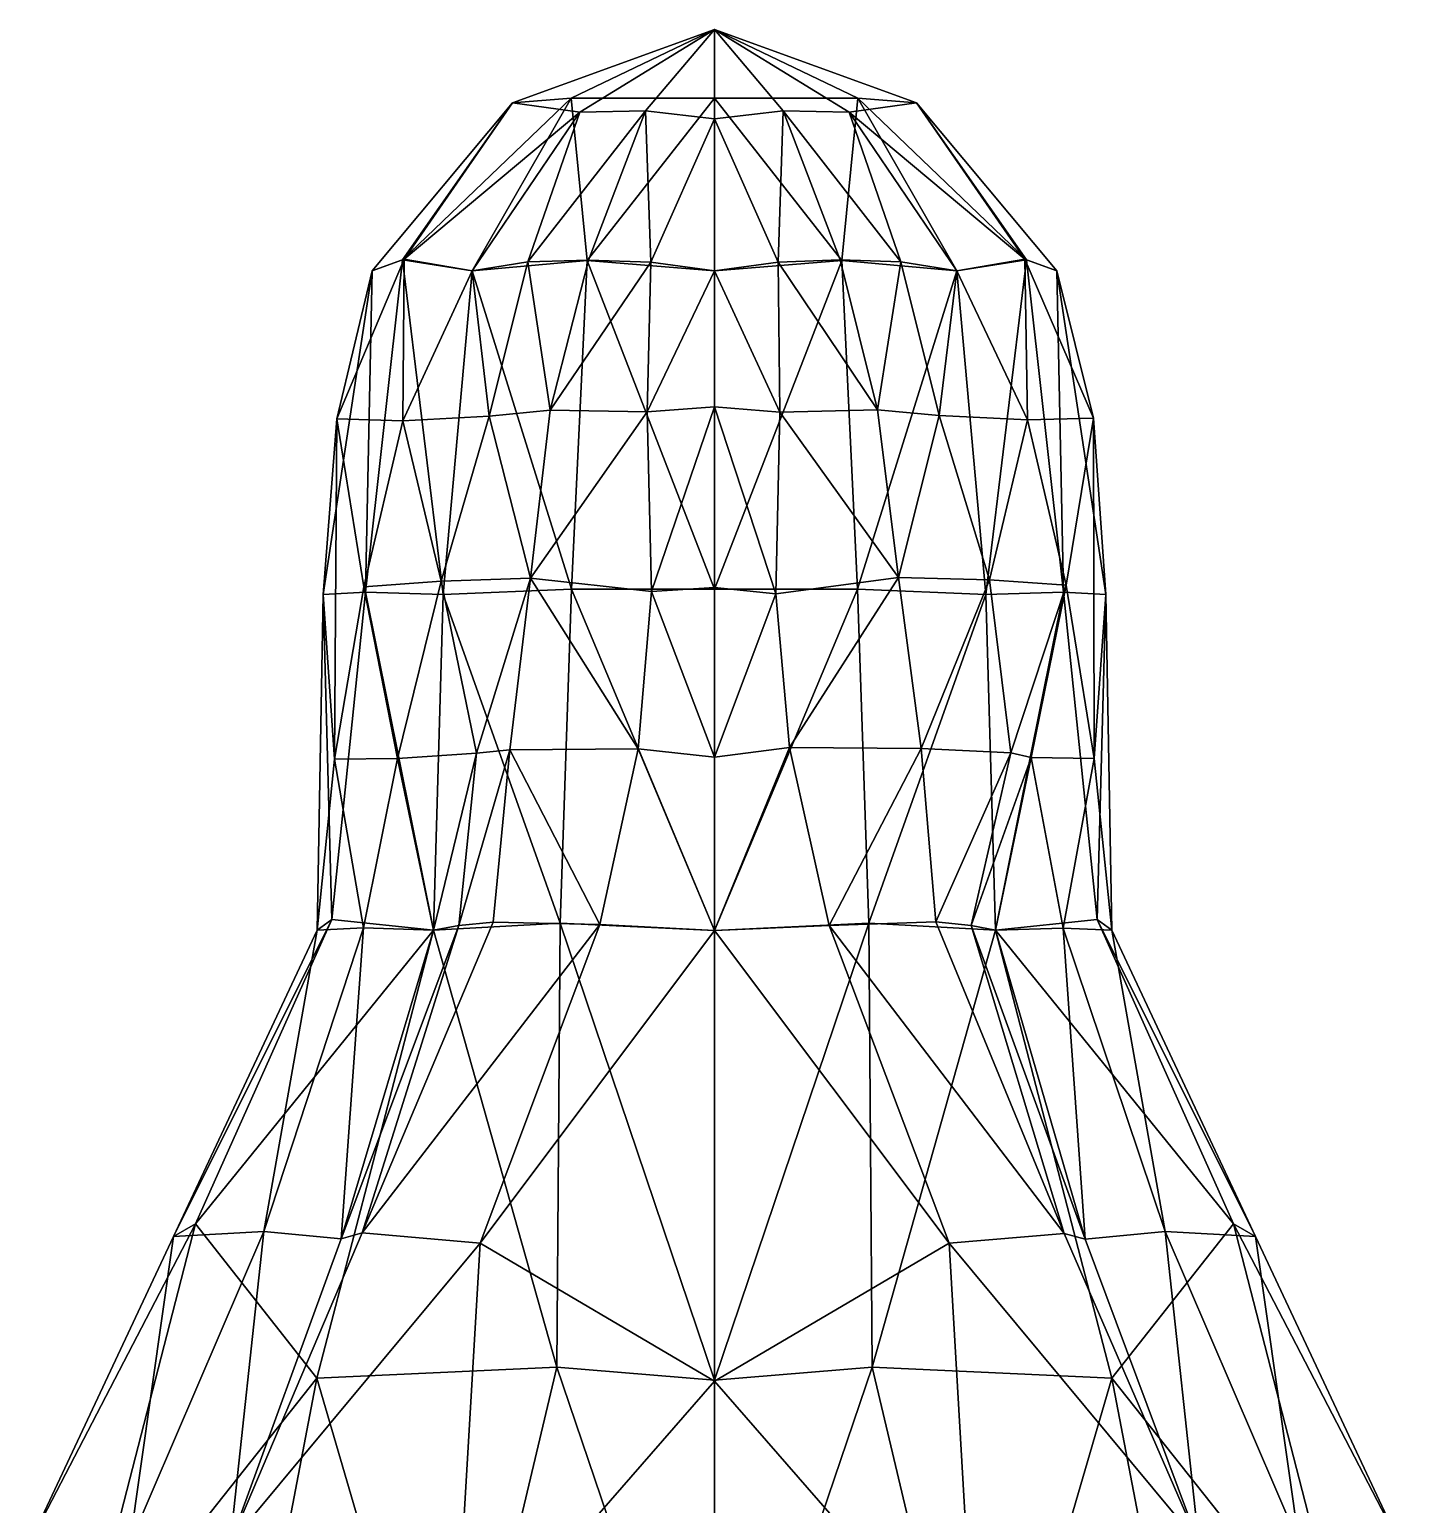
# Model space of a CAD drawing. Extents: x -5 to 5, y -8 to 10.
# Drawn here: x -3.17 to 3.17, y 3.18 to 10 of the extents above; entities that cross this region are included whole.
import ezdxf

# ---------------------------------------------------------------- set-up
doc = ezdxf.new("R2010")
doc.units = 0
doc.layers.add('1', color=2, linetype='CONTINUOUS')

msp = doc.modelspace()

# ---------------------------------------------------------------- linework, layer by layer
at = {"layer": '1', "color": 168}
for points in [[(0, 10), (-0.933965, 9.660412, 0.013808), (-0.622902, 9.617948, 0.664738)], [(0, 10), (-0.662446, 9.682916, -0.681682), (-0.933965, 9.660412, 0.013808)], [(0, 10), (0.000002, 9.682722, -0.948506), (-0.662446, 9.682916, -0.681682)], [(0, 10), (-0.622902, 9.617948, 0.664738), (-0.318231, 9.623781, 0.821204)], [(0, 10), (-0.318231, 9.623781, 0.821204), (0.000006, 9.586197, 0.901244)], [(0, 10), (0.622381, 9.617537, 0.66447), (0.933782, 9.660321, 0.01368)], [(0, 10), (0.000006, 9.586197, 0.901244), (0.31767, 9.623636, 0.820322)], [(0, 10), (0.31767, 9.623636, 0.820322), (0.622381, 9.617537, 0.66447)], [(0, 10), (0.662447, 9.682913, -0.681681), (0.000002, 9.682722, -0.948506)], [(0, 10), (0.933782, 9.660321, 0.01368), (0.662447, 9.682913, -0.681681)], [(-1.583333, 8.883544), (-1.435305, 8.937484, 0.617229), (-0.933965, 9.660412, 0.013808)], [(-1.583333, 8.883544), (-0.933965, 9.660412, 0.013808), (-1.441952, 8.934929, -0.63241)], [(-1.119586, 8.883544, -1.178511), (-1.441952, 8.934929, -0.63241), (-0.662446, 9.682916, -0.681682)], [(-0.662446, 9.682916, -0.681682), (-1.441952, 8.934929, -0.63241), (-0.933965, 9.660412, 0.013808)], [(-0.933965, 9.660412, 0.013808), (-1.435305, 8.937484, 0.617229), (-0.622902, 9.617948, 0.664738)], [(-1.119586, 8.883544, 1.178511), (-0.622902, 9.617948, 0.664738), (-1.435305, 8.937484, 0.617229)], [(-1.119586, 8.883544, -1.178511), (-0.662446, 9.682916, -0.681682), (-0.588671, 8.931641, -1.496828)], [(-1.119586, 8.883544, 1.178511), (-0.862658, 8.92507, 1.348214), (-0.622902, 9.617948, 0.664738)], [(-0.582119, 8.93407, 1.485269), (-0.318231, 9.623781, 0.821204), (-0.862658, 8.92507, 1.348214)], [(-0.622902, 9.617948, 0.664738), (-0.862658, 8.92507, 1.348214), (-0.318231, 9.623781, 0.821204)], [(0.000002, 9.682722, -0.948506), (-0.588671, 8.931641, -1.496828), (-0.662446, 9.682916, -0.681682)], [(0, 8.883544, -1.666667), (-0.588671, 8.931641, -1.496828), (0.000002, 9.682722, -0.948506)], [(-0.582119, 8.93407, 1.485269), (-0.294338, 8.923694, 1.591005), (-0.318231, 9.623781, 0.821204)], [(-0.318231, 9.623781, 0.821204), (-0.294338, 8.923694, 1.591005), (0.000006, 9.586197, 0.901244)], [(0, 8.883544, -1.666667), (0.000002, 9.682722, -0.948506), (0.588671, 8.931641, -1.496828)], [(0.662447, 9.682913, -0.681681), (0.588671, 8.931641, -1.496828), (0.000002, 9.682722, -0.948506)], [(0.000006, 9.586197, 0.901244), (0.293899, 8.923865, 1.590357), (0.31767, 9.623636, 0.820322)], [(0.58127, 8.934456, 1.484086), (0.31767, 9.623636, 0.820322), (0.293899, 8.923865, 1.590357)], [(0.58127, 8.934456, 1.484086), (0.862117, 8.925202, 1.347503), (0.31767, 9.623636, 0.820322)], [(0.31767, 9.623636, 0.820322), (0.862117, 8.925202, 1.347503), (0.622381, 9.617537, 0.66447)], [(1.119586, 8.883544, -1.178511), (0.588671, 8.931641, -1.496828), (0.662447, 9.682913, -0.681681)], [(0.622381, 9.617537, 0.66447), (1.435402, 8.937802, 0.617264), (0.933782, 9.660321, 0.01368)], [(1.119586, 8.883544, 1.178511), (1.435402, 8.937802, 0.617264), (0.622381, 9.617537, 0.66447)], [(1.119586, 8.883544, 1.178511), (0.622381, 9.617537, 0.66447), (0.862117, 8.925202, 1.347503)], [(1.119586, 8.883544, -1.178511), (0.662447, 9.682913, -0.681681), (1.441785, 8.934888, -0.632399)], [(0.933782, 9.660321, 0.01368), (1.441785, 8.934888, -0.632399), (0.662447, 9.682913, -0.681681)], [(1.583333, 8.883544), (0.933782, 9.660321, 0.01368), (1.435402, 8.937802, 0.617264)], [(1.583333, 8.883544), (1.441785, 8.934888, -0.632399), (0.933782, 9.660321, 0.01368)], [(0, 8.883544, 1.666667), (0.000006, 9.586197, 0.901244), (-0.294338, 8.923694, 1.591005)], [(0, 8.883544, 1.666667), (0.293899, 8.923865, 1.590357), (0.000006, 9.586197, 0.901244)], [(-1.583333, 8.883544), (-1.74558, 8.19936, 0.817036), (-1.435305, 8.937484, 0.617229)], [(-1.441129, 8.19027, 1.418704), (-1.435305, 8.937484, 0.617229), (-1.74558, 8.19936, 0.817036)], [(-1.583333, 8.883544), (-1.441952, 8.934929, -0.63241), (-1.613763, 7.398039, -0.717063)], [(-1.441952, 8.934929, -0.63241), (-1.254049, 7.387042, -1.350142), (-1.613763, 7.398039, -0.717063)], [(-1.119586, 8.883544, -1.178511), (-1.254049, 7.387042, -1.350142), (-1.441952, 8.934929, -0.63241)], [(-1.119586, 8.883544, 1.178511), (-1.435305, 8.937484, 0.617229), (-1.441129, 8.19027, 1.418704)], [(1.119586, 8.883544, 1.178511), (1.447478, 8.19479, 1.423372), (1.435402, 8.937802, 0.617264)], [(1.119586, 8.883544, -1.178511), (1.441785, 8.934888, -0.632399), (1.254049, 7.387042, -1.350142)], [(1.254049, 7.387042, -1.350142), (1.441785, 8.934888, -0.632399), (1.613798, 7.398182, -0.717281)], [(1.583333, 8.883544), (1.435402, 8.937802, 0.617264), (1.752142, 8.202899, 0.820794)], [(1.435402, 8.937802, 0.617264), (1.447478, 8.19479, 1.423372), (1.752142, 8.202899, 0.820794)], [(1.583333, 8.883544), (1.613798, 7.398182, -0.717281), (1.441785, 8.934888, -0.632399)], [(-1.583333, 8.883544), (-1.808922, 7.387849, 0.327667), (-1.74558, 8.19936, 0.817036)], [(-1.583333, 8.883544), (-1.613763, 7.398039, -0.717063), (-1.808922, 7.387849, 0.327667)], [(-1.119586, 8.883544, -1.178511), (-0.661412, 7.412739, -1.787515), (-1.254049, 7.387042, -1.350142)], [(-1.119586, 8.883544, -1.178511), (-0.588671, 8.931641, -1.496828), (-0.661412, 7.412739, -1.787515)], [(-0.588671, 8.931641, -1.496828), (0, 7.41202, -1.989107), (-0.661412, 7.412739, -1.787515)], [(0, 8.883544, -1.666667), (0, 7.41202, -1.989107), (-0.588671, 8.931641, -1.496828)], [(0, 8.883544, -1.666667), (0.588671, 8.931641, -1.496828), (0, 7.41202, -1.989107)], [(0, 7.41202, -1.989107), (0.588671, 8.931641, -1.496828), (0.661412, 7.412739, -1.787515)], [(1.119586, 8.883544, -1.178511), (0.661412, 7.412739, -1.787515), (0.588671, 8.931641, -1.496828)], [(1.119586, 8.883544, -1.178511), (1.254049, 7.387042, -1.350142), (0.661412, 7.412739, -1.787515)], [(1.583333, 8.883544), (1.752142, 8.202899, 0.820794), (1.809468, 7.388028, 0.327609)], [(1.583333, 8.883544), (1.809468, 7.388028, 0.327609), (1.613798, 7.398182, -0.717281)], [(-1.74558, 8.19936, 0.817036), (-1.808922, 7.387849, 0.327667), (-1.757151, 6.626579, 1.137366)], [(-1.621101, 7.423498, 1.554067), (-1.74558, 8.19936, 0.817036), (-1.757151, 6.626579, 1.137366)], [(-1.621101, 7.423498, 1.554067), (-1.441129, 8.19027, 1.418704), (-1.74558, 8.19936, 0.817036)], [(1.625555, 7.430821, 1.559018), (1.752142, 8.202899, 0.820794), (1.447478, 8.19479, 1.423372)], [(1.625555, 7.430821, 1.559018), (1.755205, 6.6292, 1.137946), (1.752142, 8.202899, 0.820794)], [(1.755205, 6.6292, 1.137946), (1.809468, 7.388028, 0.327609), (1.752142, 8.202899, 0.820794)], [(-1.837417, 5.835, 0.666667), (-1.757151, 6.626579, 1.137366), (-1.808922, 7.387849, 0.327667)], [(-1.837417, 5.835, 0.666667), (-1.808922, 7.387849, 0.327667), (-1.769745, 5.884662, -0.41415)], [(-1.769745, 5.884662, -0.41415), (-1.808922, 7.387849, 0.327667), (-1.613763, 7.398039, -0.717063)], [(-1.29925, 5.835, -1.391344), (-1.769745, 5.884662, -0.41415), (-1.613763, 7.398039, -0.717063)], [(-1.621101, 7.423498, 1.554067), (-1.757151, 6.626579, 1.137366), (-1.465817, 6.62988, 1.63512)], [(-1.29925, 5.835, -1.391344), (-1.613763, 7.398039, -0.717063), (-1.254049, 7.387042, -1.350142)], [(-1.29925, 5.835, -1.391344), (-1.254049, 7.387042, -1.350142), (-0.713724, 5.868077, -1.84754)], [(-0.713724, 5.868077, -1.84754), (-1.254049, 7.387042, -1.350142), (-0.661412, 7.412739, -1.787515)], [(0, 5.833333, -2.033931), (-0.713724, 5.868077, -1.84754), (-0.661412, 7.412739, -1.787515)], [(0, 5.833333, -2.033931), (-0.661412, 7.412739, -1.787515), (0, 7.41202, -1.989107)], [(0, 5.833333, -2.033931), (0, 7.41202, -1.989107), (0.661412, 7.412739, -1.787515)], [(0, 5.833333, -2.033931), (0.661412, 7.412739, -1.787515), (0.713724, 5.868077, -1.84754)], [(0.661412, 7.412739, -1.787515), (1.254049, 7.387042, -1.350142), (0.713724, 5.868077, -1.84754)], [(1.29925, 5.835, -1.391344), (0.713724, 5.868077, -1.84754), (1.254049, 7.387042, -1.350142)], [(1.29925, 5.835, -1.391344), (1.254049, 7.387042, -1.350142), (1.613798, 7.398182, -0.717281)], [(1.29925, 5.835, -1.391344), (1.613798, 7.398182, -0.717281), (1.769571, 5.884536, -0.414188)], [(1.625555, 7.430821, 1.559018), (1.463716, 6.633859, 1.63943), (1.755205, 6.6292, 1.137946)], [(1.613798, 7.398182, -0.717281), (1.809468, 7.388028, 0.327609), (1.769571, 5.884536, -0.414188)], [(1.837417, 5.835, 0.666667), (1.809468, 7.388028, 0.327609), (1.755205, 6.6292, 1.137946)], [(1.837417, 5.835, 0.666667), (1.769571, 5.884536, -0.414188), (1.809468, 7.388028, 0.327609)], [(-1.837417, 5.835, 0.666667), (-1.622943, 5.845876, 1.210827), (-1.757151, 6.626579, 1.137366)], [(-1.622943, 5.845876, 1.210827), (-1.465817, 6.62988, 1.63512), (-1.757151, 6.626579, 1.137366)], [(-1.29925, 5.835, 1.711344), (-1.465817, 6.62988, 1.63512), (-1.622943, 5.845876, 1.210827)], [(1.29925, 5.835, 1.711344), (1.612126, 5.844166, 1.204237), (1.463716, 6.633859, 1.63943)], [(1.463716, 6.633859, 1.63943), (1.612126, 5.844166, 1.204237), (1.755205, 6.6292, 1.137946)], [(1.837417, 5.835, 0.666667), (1.755205, 6.6292, 1.137946), (1.612126, 5.844166, 1.204237)], [(-1.837417, 5.835, 0.666667), (-1.769745, 5.884662, -0.41415), (-2.501215, 4.419261, 0.485037)], [(-2.501215, 4.419261, 0.485037), (-1.769745, 5.884662, -0.41415), (-2.399944, 4.477652, -0.562619)], [(-1.29925, 5.835, -1.391344), (-2.399944, 4.477652, -0.562619), (-1.769745, 5.884662, -0.41415)], [(-1.29925, 5.835, -1.391344), (-0.713724, 5.868077, -1.84754), (-0.729344, 3.814602, -2.609039)], [(-0.713724, 5.868077, -1.84754), (0, 3.755375, -2.722483), (-0.729344, 3.814602, -2.609039)], [(0, 5.833333, -2.033931), (0, 3.755375, -2.722483), (-0.713724, 5.868077, -1.84754)], [(0, 5.833333, -2.033931), (0.713724, 5.868077, -1.84754), (0, 3.755375, -2.722483)], [(0, 3.755375, -2.722483), (0.713724, 5.868077, -1.84754), (0.729344, 3.814602, -2.609039)], [(1.29925, 5.835, -1.391344), (0.729344, 3.814602, -2.609039), (0.713724, 5.868077, -1.84754)], [(1.29925, 5.835, -1.391344), (1.769571, 5.884536, -0.414188), (2.400006, 4.477788, -0.562401)], [(1.837417, 5.835, 0.666667), (2.500601, 4.419107, 0.485162), (1.769571, 5.884536, -0.414188)], [(1.769571, 5.884536, -0.414188), (2.500601, 4.419107, 0.485162), (2.400006, 4.477788, -0.562401)], [(-1.837417, 5.835, 0.666667), (-2.501215, 4.419261, 0.485037), (-2.082947, 4.441664, 1.402242)], [(-1.29925, 5.835, -1.391344), (-1.837662, 3.764148, -1.928), (-2.399944, 4.477652, -0.562619)], [(-1.837417, 5.835, 0.666667), (-2.082947, 4.441664, 1.402242), (-1.622943, 5.845876, 1.210827)], [(-1.726465, 4.407849, 1.847211), (-1.622943, 5.845876, 1.210827), (-2.082947, 4.441664, 1.402242)], [(-1.29925, 5.835, -1.391344), (-0.729344, 3.814602, -2.609039), (-1.837662, 3.764148, -1.928)], [(-1.29925, 5.835, 1.711344), (-1.622943, 5.845876, 1.210827), (-1.726465, 4.407849, 1.847211)], [(1.29925, 5.835, -1.391344), (1.837209, 3.764122, -1.927844), (0.729344, 3.814602, -2.609039)], [(1.29925, 5.835, 1.711344), (1.713165, 4.406116, 1.847579), (1.612126, 5.844166, 1.204237)], [(1.29925, 5.835, -1.391344), (2.400006, 4.477788, -0.562401), (1.837209, 3.764122, -1.927844)], [(1.837417, 5.835, 0.666667), (1.612126, 5.844166, 1.204237), (2.083221, 4.441751, 1.402607)], [(1.612126, 5.844166, 1.204237), (1.713165, 4.406116, 1.847579), (2.083221, 4.441751, 1.402607)], [(1.837417, 5.835, 0.666667), (2.083221, 4.441751, 1.402607), (2.500601, 4.419107, 0.485162)], [(-3.166667, 3, 0.333333), (-2.501215, 4.419261, 0.485037), (-2.399944, 4.477652, -0.562619)], [(-3.166667, 3, 0.333333), (-2.399944, 4.477652, -0.562619), (-2.941112, 2.370348, -1.095769)], [(-2.399944, 4.477652, -0.562619), (-1.837662, 3.764148, -1.928), (-2.941112, 2.370348, -1.095769)], [(-2.239172, 3, 2.023689), (-2.082947, 4.441664, 1.402242), (-2.702919, 3, 1.178511)], [(-2.082947, 4.441664, 1.402242), (-2.501215, 4.419261, 0.485037), (-2.702919, 3, 1.178511)], [(-2.239172, 3, 2.023689), (-1.726465, 4.407849, 1.847211), (-2.082947, 4.441664, 1.402242)], [(2.239172, 3, 2.023689), (2.083221, 4.441751, 1.402607), (1.713165, 4.406116, 1.847579)], [(2.941878, 2.370638, -1.095975), (1.837209, 3.764122, -1.927844), (2.400006, 4.477788, -0.562401)], [(2.239172, 3, 2.023689), (2.702919, 3, 1.178511), (2.083221, 4.441751, 1.402607)], [(2.702919, 3, 1.178511), (2.500601, 4.419107, 0.485162), (2.083221, 4.441751, 1.402607)], [(3.166667, 3, 0.333333), (2.941878, 2.370638, -1.095975), (2.400006, 4.477788, -0.562401)], [(3.166667, 3, 0.333333), (2.400006, 4.477788, -0.562401), (2.500601, 4.419107, 0.485162)], [(-3.166667, 3, 0.333333), (-2.702919, 3, 1.178511), (-2.501215, 4.419261, 0.485037)], [(3.166667, 3, 0.333333), (2.500601, 4.419107, 0.485162), (2.702919, 3, 1.178511)], [(-2.239172, 1.666667, -2.357023), (-2.941112, 2.370348, -1.095769), (-1.837662, 3.764148, -1.928)], [(-2.239172, 1.666667, -2.357023), (-1.837662, 3.764148, -1.928), (-1.233493, 1.691542, -3.081655)], [(-1.233493, 1.691542, -3.081655), (-1.837662, 3.764148, -1.928), (-0.729344, 3.814602, -2.609039)], [(0, 1.666667, -3.333333), (-1.233493, 1.691542, -3.081655), (-0.729344, 3.814602, -2.609039)], [(0, 1.666667, -3.333333), (-0.729344, 3.814602, -2.609039), (0, 3.755375, -2.722483)], [(0, 1.666667, -3.333333), (0.729344, 3.814602, -2.609039), (1.233202, 1.691648, -3.081416)], [(0, 1.666667, -3.333333), (0, 3.755375, -2.722483), (0.729344, 3.814602, -2.609039)], [(1.837209, 3.764122, -1.927844), (1.233202, 1.691648, -3.081416), (0.729344, 3.814602, -2.609039)], [(2.239172, 1.666667, -2.357023), (1.233202, 1.691648, -3.081416), (1.837209, 3.764122, -1.927844)], [(2.239172, 1.666667, -2.357023), (1.837209, 3.764122, -1.927844), (2.941878, 2.370638, -1.095975)]]:
    msp.add_3dface(points, dxfattribs=at)
at = {"layer": '1', "color": 254}
for points in [[(0.58127, 8.934456, 1.484086), (0.293899, 8.923865, 1.590357), (0.754018, 8.241793, 1.860756)], [(0.58127, 8.934456, 1.484086), (0.754018, 8.241793, 1.860756), (0.862117, 8.925202, 1.347503)], [(-1.119586, 8.883544, 1.178511), (-1.041197, 8.211837, 1.699328), (-0.862658, 8.92507, 1.348214)], [(-1.041197, 8.211837, 1.699328), (-0.760041, 8.240541, 1.863307), (-0.862658, 8.92507, 1.348214)], [(-0.582119, 8.93407, 1.485269), (-0.862658, 8.92507, 1.348214), (-0.760041, 8.240541, 1.863307)], [(-0.582119, 8.93407, 1.485269), (-0.760041, 8.240541, 1.863307), (-0.294338, 8.923694, 1.591005)], [(-0.294338, 8.923694, 1.591005), (-0.760041, 8.240541, 1.863307), (-0.310761, 8.23224, 2.030695)], [(0, 8.883544, 1.666667), (-0.294338, 8.923694, 1.591005), (-0.310761, 8.23224, 2.030695)], [(0, 8.883544, 1.666667), (0.302343, 8.231063, 2.025618), (0.293899, 8.923865, 1.590357)], [(0.302343, 8.231063, 2.025618), (0.754018, 8.241793, 1.860756), (0.293899, 8.923865, 1.590357)], [(0.862117, 8.925202, 1.347503), (0.754018, 8.241793, 1.860756), (1.038734, 8.214745, 1.700779)], [(1.119586, 8.883544, 1.178511), (0.862117, 8.925202, 1.347503), (1.038734, 8.214745, 1.700779)], [(-0.850858, 7.462658, 2.096458), (-0.760041, 8.240541, 1.863307), (-1.041197, 8.211837, 1.699328)], [(-0.850858, 7.462658, 2.096458), (-0.310761, 8.23224, 2.030695), (-0.760041, 8.240541, 1.863307)], [(0.850435, 7.466887, 2.099195), (0.754018, 8.241793, 1.860756), (0.302343, 8.231063, 2.025618)], [(0.850435, 7.466887, 2.099195), (1.038734, 8.214745, 1.700779), (0.754018, 8.241793, 1.860756)], [(-1.621101, 7.423498, 1.554067), (-1.465817, 6.62988, 1.63512), (-1.263504, 7.448916, 1.849488)], [(-1.099592, 6.653281, 1.933622), (-1.263504, 7.448916, 1.849488), (-1.465817, 6.62988, 1.63512)], [(-0.850858, 7.462658, 2.096458), (-1.263504, 7.448916, 1.849488), (-1.099592, 6.653281, 1.933622)], [(-0.850858, 7.462658, 2.096458), (-1.099592, 6.653281, 1.933622), (-0.946365, 6.670113, 2.150198)], [(-0.850858, 7.462658, 2.096458), (-0.946365, 6.670113, 2.150198), (-0.352224, 6.674623, 2.268701)], [(0.850435, 7.466887, 2.099195), (0.347381, 6.680153, 2.274735), (0.956133, 6.67569, 2.16877)], [(0.850435, 7.466887, 2.099195), (0.956133, 6.67569, 2.16877), (1.270554, 7.455138, 1.859435)], [(1.270554, 7.455138, 1.859435), (0.956133, 6.67569, 2.16877), (1.369931, 6.65504, 1.909331)], [(1.625555, 7.430821, 1.559018), (1.270554, 7.455138, 1.859435), (1.369931, 6.65504, 1.909331)], [(1.625555, 7.430821, 1.559018), (1.369931, 6.65504, 1.909331), (1.463716, 6.633859, 1.63943)], [(-1.29925, 5.835, 1.711344), (-1.099592, 6.653281, 1.933622), (-1.465817, 6.62988, 1.63512)], [(-1.29925, 5.835, 1.711344), (-1.181684, 5.857693, 1.969429), (-1.099592, 6.653281, 1.933622)], [(-1.023068, 5.872637, 2.184375), (-0.946365, 6.670113, 2.150198), (-1.181684, 5.857693, 1.969429)], [(-1.181684, 5.857693, 1.969429), (-0.946365, 6.670113, 2.150198), (-1.099592, 6.653281, 1.933622)], [(-1.023068, 5.872637, 2.184375), (-0.529334, 5.861482, 2.267938), (-0.946365, 6.670113, 2.150198)], [(-0.352224, 6.674623, 2.268701), (-0.946365, 6.670113, 2.150198), (-0.529334, 5.861482, 2.267938)], [(0, 5.833333, 2.220598), (-0.352224, 6.674623, 2.268701), (-0.529334, 5.861482, 2.267938)], [(0, 5.833333, 2.220598), (0.530193, 5.85765, 2.269355), (0.347381, 6.680153, 2.274735)], [(0.530193, 5.85765, 2.269355), (0.956133, 6.67569, 2.16877), (0.347381, 6.680153, 2.274735)], [(1.022598, 5.873483, 2.18354), (0.956133, 6.67569, 2.16877), (0.530193, 5.85765, 2.269355)], [(1.022598, 5.873483, 2.18354), (1.369931, 6.65504, 1.909331), (0.956133, 6.67569, 2.16877)], [(1.022598, 5.873483, 2.18354), (1.186218, 5.856412, 1.971536), (1.369931, 6.65504, 1.909331)], [(1.186218, 5.856412, 1.971536), (1.463716, 6.633859, 1.63943), (1.369931, 6.65504, 1.909331)], [(1.29925, 5.835, 1.711344), (1.463716, 6.633859, 1.63943), (1.186218, 5.856412, 1.971536)], [(-1.023068, 5.872637, 2.184375), (-1.628186, 4.435614, 2.097424), (-0.529334, 5.861482, 2.267938)], [(-1.023068, 5.872637, 2.184375), (-1.181684, 5.857693, 1.969429), (-1.628186, 4.435614, 2.097424)], [(1.022598, 5.873483, 2.18354), (0.530193, 5.85765, 2.269355), (1.615934, 4.433737, 2.076508)], [(1.022598, 5.873483, 2.18354), (1.615934, 4.433737, 2.076508), (1.186218, 5.856412, 1.971536)], [(-1.29925, 5.835, 1.711344), (-1.726465, 4.407849, 1.847211), (-1.181684, 5.857693, 1.969429)], [(-1.181684, 5.857693, 1.969429), (-1.726465, 4.407849, 1.847211), (-1.628186, 4.435614, 2.097424)], [(-1.083643, 4.387888, 2.188927), (-0.529334, 5.861482, 2.267938), (-1.628186, 4.435614, 2.097424)], [(0, 5.833333, 2.220598), (-0.529334, 5.861482, 2.267938), (-1.083643, 4.387888, 2.188927)], [(0, 5.833333, 2.220598), (-1.083643, 4.387888, 2.188927), (0.000378, 3.749905, 2.771959)], [(0, 5.833333, 2.220598), (1.08431, 4.388144, 2.189326), (0.530193, 5.85765, 2.269355)], [(0, 5.833333, 2.220598), (0.000378, 3.749905, 2.771959), (1.08431, 4.388144, 2.189326)], [(1.615934, 4.433737, 2.076508), (0.530193, 5.85765, 2.269355), (1.08431, 4.388144, 2.189326)], [(1.29925, 5.835, 1.711344), (1.186218, 5.856412, 1.971536), (1.713165, 4.406116, 1.847579)], [(1.713165, 4.406116, 1.847579), (1.186218, 5.856412, 1.971536), (1.615934, 4.433737, 2.076508)], [(-2.239172, 3, 2.023689), (-1.083643, 4.387888, 2.188927), (-1.628186, 4.435614, 2.097424)], [(-2.239172, 3, 2.023689), (-1.628186, 4.435614, 2.097424), (-1.726465, 4.407849, 1.847211)], [(2.239172, 3, 2.023689), (1.615934, 4.433737, 2.076508), (1.08431, 4.388144, 2.189326)], [(2.239172, 3, 2.023689), (1.713165, 4.406116, 1.847579), (1.615934, 4.433737, 2.076508)], [(-2.239172, 3, 2.023689), (-1.202178, 2.371201, 2.914363), (-1.083643, 4.387888, 2.188927)], [(-1.202178, 2.371201, 2.914363), (0.000378, 3.749905, 2.771959), (-1.083643, 4.387888, 2.188927)], [(0.000378, 3.749905, 2.771959), (1.202313, 2.370802, 2.913374), (1.08431, 4.388144, 2.189326)], [(2.239172, 3, 2.023689), (1.08431, 4.388144, 2.189326), (1.202313, 2.370802, 2.913374)], [(0, 1.666667, 3.333333), (0.000378, 3.749905, 2.771959), (-1.202178, 2.371201, 2.914363)], [(0, 1.666667, 3.333333), (1.202313, 2.370802, 2.913374), (0.000378, 3.749905, 2.771959)]]:
    msp.add_3dface(points, dxfattribs=at)
at = {"layer": '1', "color": 180}
for points in [[(-1.119586, 8.883544, 1.178511), (-1.441129, 8.19027, 1.418704), (-1.041197, 8.211837, 1.699328)], [(1.119586, 8.883544, 1.178511), (1.038734, 8.214745, 1.700779), (1.447478, 8.19479, 1.423372)], [(-1.621101, 7.423498, 1.554067), (-1.263504, 7.448916, 1.849488), (-1.441129, 8.19027, 1.418704)], [(-1.441129, 8.19027, 1.418704), (-1.263504, 7.448916, 1.849488), (-1.041197, 8.211837, 1.699328)], [(-0.850858, 7.462658, 2.096458), (-1.041197, 8.211837, 1.699328), (-1.263504, 7.448916, 1.849488)], [(0.850435, 7.466887, 2.099195), (1.270554, 7.455138, 1.859435), (1.038734, 8.214745, 1.700779)], [(1.038734, 8.214745, 1.700779), (1.270554, 7.455138, 1.859435), (1.447478, 8.19479, 1.423372)], [(1.625555, 7.430821, 1.559018), (1.447478, 8.19479, 1.423372), (1.270554, 7.455138, 1.859435)]]:
    msp.add_3dface(points, dxfattribs=at)
at = {"layer": '1', "color": 31}
for points in [[(0, 8.883544, 1.666667), (-0.310761, 8.23224, 2.030695), (-0.000162, 8.25472, 3.298476)], [(0, 8.883544, 1.666667), (-0.000162, 8.25472, 3.298476), (0.302343, 8.231063, 2.025618)], [(-0.310761, 8.23224, 2.030695), (-0.290775, 7.400872, 3.228421), (-0.000162, 8.25472, 3.298476)], [(-0.000111, 7.420113, 4.548749), (-0.000162, 8.25472, 3.298476), (-0.290775, 7.400872, 3.228421)], [(-0.000111, 7.420113, 4.548749), (0.283354, 7.390456, 3.217922), (-0.000162, 8.25472, 3.298476)], [(-0.000162, 8.25472, 3.298476), (0.283354, 7.390456, 3.217922), (0.302343, 8.231063, 2.025618)], [(-0.850858, 7.462658, 2.096458), (-0.290775, 7.400872, 3.228421), (-0.310761, 8.23224, 2.030695)], [(0.850435, 7.466887, 2.099195), (0.302343, 8.231063, 2.025618), (0.283354, 7.390456, 3.217922)], [(-0.850858, 7.462658, 2.096458), (-0.352224, 6.674623, 2.268701), (-0.290775, 7.400872, 3.228421)], [(0.850435, 7.466887, 2.099195), (0.283354, 7.390456, 3.217922), (0.347381, 6.680153, 2.274735)], [(0.000062, 6.6353, 3.472874), (-0.290775, 7.400872, 3.228421), (-0.352224, 6.674623, 2.268701)], [(-0.000111, 7.420113, 4.548749), (-0.290775, 7.400872, 3.228421), (0.000062, 6.6353, 3.472874)], [(-0.000111, 7.420113, 4.548749), (0.000062, 6.6353, 3.472874), (0.283354, 7.390456, 3.217922)], [(0.283354, 7.390456, 3.217922), (0.000062, 6.6353, 3.472874), (0.347381, 6.680153, 2.274735)], [(0, 5.833333, 2.220598), (0.000062, 6.6353, 3.472874), (-0.352224, 6.674623, 2.268701)], [(0, 5.833333, 2.220598), (0.347381, 6.680153, 2.274735), (0.000062, 6.6353, 3.472874)]]:
    msp.add_3dface(points, dxfattribs=at)

doc.saveas('drawing.dxf')
